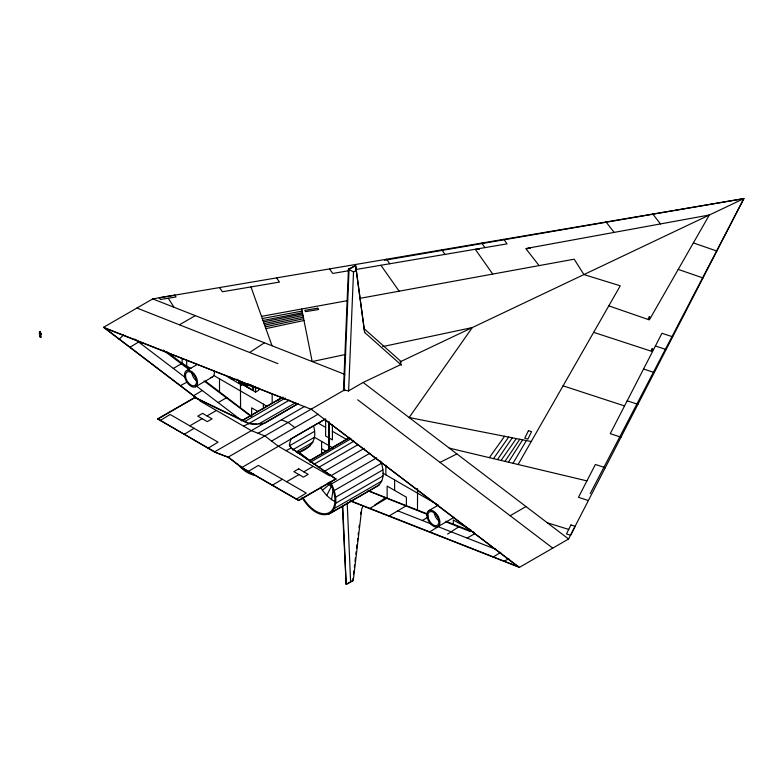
<?xml version="1.0" encoding="UTF-8"?>
<svg xmlns="http://www.w3.org/2000/svg" width="783" height="783" viewBox="0 0 783 783"><rect width="100%" height="100%" fill="white"/><g stroke="black" fill="none" stroke-linecap="round" stroke-linejoin="round"><path stroke-width="1.17" d="M186.687 366.855L186.697 360.151M417.476 510.036L417.554 488.592M40.413 332.129L40.579 331.933M313.523 425.874C317.741 439.831 311.047 448.179 297.697 453.054M40.501 331.61L39.962 331.522L40.599 332.041M39.62 333.294L39.698 334.38L39.62 333.636M39.776 332.951L39.688 333.499M39.982 336.935L40.109 336.347A2.388 1.419 58.3 0 0 40.129 335.956L40.207 334.85L40.922 337.581L40.765 333.783M343.483 389.552L348.435 269.088L355.639 265.545L364.653 332.442L401.552 365.269M344.06 390.805L349.061 269.342L355.639 265.545L364.653 332.442M348.611 391.128L353.515 272.034L356.167 270.507M400.925 361.501L400.779 364.584L363.116 382.476L348.631 390.834L344.08 390.198L343.541 388.231M39.669 336.749C39.933 336.807 39.581 333.881 39.228 333.049A8.662 5.168 58.3 0 0 39.385 332.628L39.551 332.227A1.037 0.617 58.3 0 1 39.786 332.139L40.824 334.605M40.344 333.098L40.305 332.217M41.176 334.038L40.902 333.538M342.386 506.63L346.164 584.392L352.751 580.585L353.035 578.187M353.456 574.575L353.887 570.973M354.317 567.362L354.601 564.964M355.022 561.352L355.453 557.75M355.874 554.139L356.157 551.741M356.588 548.129L357.019 544.528M357.44 540.916L357.723 538.518M358.154 534.906L358.438 532.509M359.006 527.693L359.289 525.295M360.571 514.47L360.855 512.072M342.748 505.28L346.164 584.392L353.27 580.546L361.756 508.803L363.351 505.544M129.812 347.349L138.64 342.014M193.45 395.826L202.278 390.492M335.516 501.844L331.552 499.652L333.255 488.817L327.842 483.023M41.293 334.214L40.432 332.824M302.042 497.391C307.386 507.159 320.531 520.323 332.031 512.16C338.931 503.41 335.281 490.931 330.455 482.074M328.429 514.411L375.713 487.114C385.383 482.524 383.954 469.36 380.607 461.04M289.407 444.685L290.933 438.901L324.925 419.277L241.634 467.647L298.666 500.572L335.907 479.069L291.051 447.759L289.407 444.401L290.64 447.201M39.708 334.4L39.894 333.812M331.552 499.652L326.746 495.512L331.033 487.085M350.432 501.022L519.374 567.401L568.575 538.998L743.85 198.628L400.044 361.883M590.196 493.633L743.85 198.628M518.111 464.495L620.263 285.805L583.932 274.579L574.174 259.193L359.446 298.44M709.32 215.031L649.361 319.895L608.812 305.85M513.022 463.291L526.372 440.565M508.412 462.195L522.613 439.831M349.022 437.971L346.859 439.645L332.403 431.296M505.006 461.383L519.765 439.273M497.499 459.592L512.288 437.795M501.071 460.443L516.291 438.588M493.496 458.642L508.647 437.08M489.355 457.654L504.575 436.288M277.877 400.876L281.097 398.087M123.587 334.967L119.163 339.235M326.746 495.512L322.41 490.246L328.987 484.804M260.416 423.955L263.988 423.339L254.455 424.22L248.642 423.28L194.898 397.382L157.657 418.876L214.689 452.094L227.902 457.282L344.941 389.66M311.194 409.196L519.374 567.401M374.636 505.123L385.716 497.557M249.65 352.487L264.419 342.788M447.582 534.104L459.298 526.47M196.347 398.028L103.522 327.323L152.734 298.91L743.821 198.608L384.551 260.279M140.646 343.541L142.594 342.416M179.483 324.769L195.31 315.637M173.317 368.441L182.106 363.371L190.925 368.46M186.697 370.574L197.208 364.506M195.349 386.861A9.23 5.334 60 0 0 193.088 372.757A9.23 5.334 60 0 0 184.631 376.535A9.23 5.334 60 0 0 195.349 386.861L212.164 377.152M157.657 419.169L194.898 397.666L248.642 423.564L256.844 424.288M201.211 400.416L200.115 401.053L251.353 430.64L264.811 435.925M227.814 377.044L241.712 385.07L243.317 384.14M247.663 384.404L248.446 383.954L253.555 386.9L253.555 389.719L252.772 390.169L247.663 387.213L247.663 384.404L252.772 387.36L253.555 386.9M218.124 402.57L226.913 397.5M189.799 425.835L202.161 418.69M206.976 415.92L216.411 410.468M241.712 384.061L255.601 392.077L258.821 390.218L258.821 387.976M194.106 428.321L184.064 434.408M241.399 420.921L279.218 399.085M241.996 420.755L282.976 397.098M244.443 421.704L285.423 398.048M243.621 426.177L248.642 423.564M248.446 423.799L289.426 400.133M258.899 423.887L295.671 402.658M265.046 423.016L297.971 403.725L214.689 451.811L157.657 418.876M258.077 433.283L304.704 406.367M271.574 441.064L318.192 414.148M289.338 445.889L314.56 431.335M286.03 450.656L291.051 448.042M292.382 450.01L314.453 437.266L333.362 448.189M296.189 451.908L312.994 442.199M298.147 452.623L310.303 445.781M309.833 460.502L349.766 437.452M309.393 460.942L347.221 439.097M310.078 462.391L351.058 438.734M282.301 479.245L272.259 485.333M314.022 464.211L353.955 441.152M286.617 481.731L298.989 474.596M303.794 471.816L313.239 466.365M318.172 467.686L358.095 444.636M324.27 471.425L364.193 448.375M330.641 475.144L329.535 475.78L278.298 446.193L264.84 435.945M330.925 475.741L369.801 453.288M214.689 452.094L228.147 457.096L241.634 467.363L298.666 500.288L335.907 478.785M331.522 483.884L376.701 457.791M334.214 490.569L381.497 463.272M335.662 497.166L382.946 469.869M335.77 503.234L383.053 475.937M334.527 508.343L381.82 481.046M332.031 512.16L379.315 484.863M428.487 510.819L437.951 505.358M422.34 520.47L428.193 517.093M438.265 526.46L454.023 517.357M467.148 538.078L474.948 533.566M510.183 515.694L526.01 506.562M500.846 552.269L493.084 557.075M181.225 385.187L187.401 381.957M440.026 462.401L456.9 453.915M508.979 558.778L503.733 561.254M265.897 328.645L303.99 320.482M264.106 323.633L302.982 315.432M265.261 326.873L303.638 318.72M345.636 354.454L312.182 361.56L301.7 309.001M382.672 346.595L472.266 327.578L409.137 417.535L531.246 441.524M264.654 325.16L303.324 317.154M263.509 321.95L302.688 313.934M262.98 320.492L302.444 312.711M262.276 318.524L302.121 311.096M709.281 215.012L525.794 248.554L539.105 265.603M261.502 316.352L347.417 300.643M348.366 270.791L332.706 273.443L329.516 268.912M355.599 269.558L507.051 243.865L503.86 239.324M352.751 580.585L353.27 580.546M40.099 331.786L40.266 332.413M449.285 448.121L586.927 480.879M254.72 475.33C247.957 474.009 242.182 469.604 237.993 464.28M547.297 522.78L568.712 529.435M672.695 336.807L661.948 333.284L610.251 433.684L620.997 437.198M655.391 346.008L666.147 349.531M593.661 332.344L652.523 351.596M643.548 369.018L654.294 372.532M627.173 400.808L637.93 404.322M563.085 385.833L624.54 405.927M605.298 467.696L595.383 464.456L578.471 497.303L588.376 500.552M693.376 242.916L716.856 251.049M678.235 269.391L702.997 277.965M152.734 298.91L344.823 374.382M136.917 308.042L277.906 363.635M103.522 327.323L311.703 409.499M297.971 404.008L105.069 328.214L200.252 400.72M281.391 419.825L288.124 422.468L294.878 427.606M368.91 490.961L426.569 513.609M445.928 521.224L474.097 532.283M397.617 510.761L431.394 524.033M496.442 549.588L438.186 526.705L429.446 532.068M350.412 500.729L517.827 566.51L324.925 419.561M367.902 490.775L426.989 514.314M446.3 522.007L470.162 531.51M348.435 269.088L353.515 272.034M318.397 423.212L325.63 427.391M252.165 385.442L255.601 387.419M238.805 381.83L249.337 388.456M328.752 437.805L325.63 436.004L325.63 418.778M329.271 438.108L332.403 439.909L332.403 424.836M213.739 375.488L267.297 406.416M383.004 473.216L438.519 505.27M257.519 411.261L251.627 407.855L251.627 416.331L205.616 381.282M321.598 448.698L326.717 451.644M228.147 457.096L241.634 467.647M227.902 457.282L228.421 457.585M291.99 448.688L335.907 479.069M163.099 350.04L189.408 369.899M204.02 380.939L250.795 416.243M298.548 452.28L310.244 461.109M357.684 399.79L552.759 548.129M363.116 382.476L568.575 538.998M167.2 352.017L189.466 368.979M298.411 451.967L310.009 460.805M134.823 339.117L184.905 377.259M195.515 385.353L240.949 419.952M364.32 328.85L400.867 361.364M652.787 214.062L660.49 223.928M606.042 221.99L614.166 232.404M481.77 243.073L484.961 247.614M475.261 249.258L492.732 274.079M441.808 249.855L444.998 254.387M386.606 259.222L389.797 263.754M380.91 265.271L399.154 291.188M276.556 277.896L279.502 282.076L222.441 291.756L219.504 287.576M168.218 298.215L174.022 307.269M320.619 487.241L322.41 490.246M250.971 286.921L272.024 345.783M39.679 332.844L39.698 333.411M388.867 516.124L406.397 505.691L406.397 497.215L387.135 486.086L387.135 498.115L369.605 508.559M347.202 502.882L350.618 582.082M251.304 384.942L251.333 385.618M240.469 384.061L240.557 407.894M471.346 531.207L471.346 530.355L453.337 519.961L453.337 524.13M394.622 479.92L394.622 490.412M385.862 465.249L385.862 474.86M329.271 422.027L329.271 449.481M328.752 421.734L328.752 450.391M321.598 441.397L321.598 454.531M296.228 499.172L306.28 493.084L258.331 465.405L248.289 471.493M272.171 393.604L272.171 403.216M263.411 404.165L263.411 408.824M255.601 386.45L255.601 392.077M252.772 387.36L252.772 390.169M246.782 383.699L246.782 385.481L236.769 379.168M245.784 385.853L245.784 386.411M241.712 382.544L241.712 385.07M238.805 380.871L238.805 383.386M219.504 378.825L219.504 391.862M208.033 448.248L218.075 442.16L170.136 414.481L160.084 420.569M182.106 358.673L182.106 363.371M253.447 473.96A26.818 15.484 60 0 1 240.616 466.188M210.754 377.435A9.23 5.334 60 0 0 213.279 376.31L214.033 374.969A9.23 5.334 60 0 0 214.239 371.191M195.887 380.401A7.781 4.492 60 0 1 191.806 371.905M196.464 378.238A4.61 2.662 60 0 1 194.164 374.245M233.823 378.551A2.594 1.497 60 0 1 232.297 379.217A2.594 1.497 60 0 1 230.466 377.112M439.664 521.361A7.781 4.492 60 0 1 434.35 513.579M438.03 517.328A4.61 2.662 60 0 1 436.836 515.263M329.702 482.074A26.818 15.484 60 0 1 329.379 512.513A26.818 15.484 60 0 1 302.855 497.499M528.466 430.65L524.747 438.157L527.85 439.155L531.569 431.648L528.466 430.65M649.234 316.841L648.275 318.779L649.078 319.033L650.037 317.095L649.234 316.841M652.092 348.817L651.26 350.49L652.112 350.764L652.934 349.091L652.092 348.817M570.934 524.943L566.481 533.928L570.67 535.269L575.123 526.284L570.934 524.943M202.591 413.375L197.776 416.155L207.28 421.646L212.095 418.866L202.591 413.375M298.685 468.86L293.87 471.64L303.373 477.131L308.189 474.351L298.685 468.86M174.805 295.162L159.243 297.736L160.437 299.498L176.009 296.933L174.805 295.162M479.411 248.906L476.504 249.386L479.411 248.906M530.473 248.064L527.125 248.622L530.473 248.064M317.751 308.199L304.744 310.352L305.634 311.654L318.642 309.51L317.751 308.199M185.522 375.537A7.781 4.492 60 0 0 193.773 385.813A7.781 4.492 60 0 0 193.773 374.803A7.781 4.492 60 0 0 185.522 375.537M427.87 515.459A7.781 4.492 60 0 0 436.131 525.736A7.781 4.492 60 0 0 436.131 514.725A7.781 4.492 60 0 0 427.87 515.459M426.862 515.331A9.23 5.334 60 0 0 436.973 526.998A9.23 5.334 60 0 0 436.297 513.579A9.23 5.334 60 0 0 426.862 515.331"/></g></svg>
